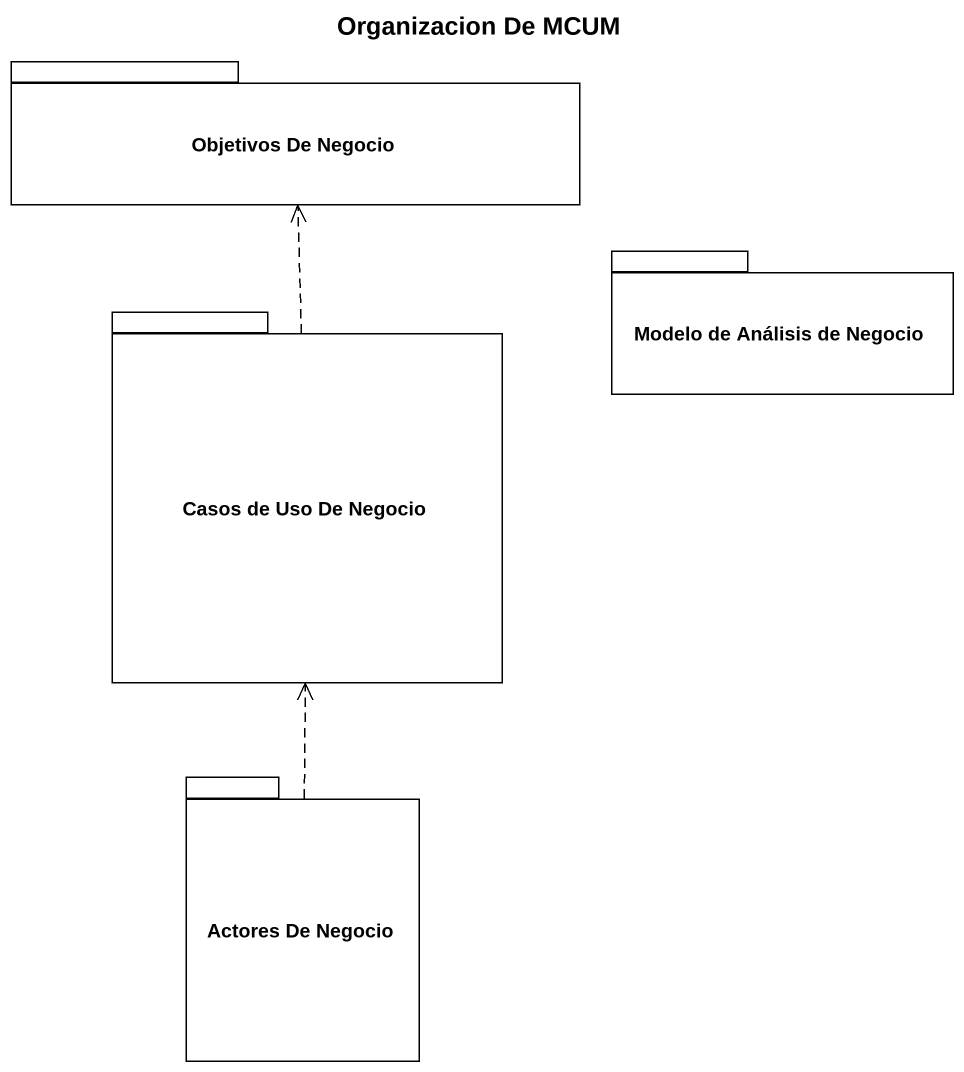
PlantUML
@startuml
title Organizacion De MCUM
package "Objetivos De Negocio" as Objetivos_De_Negocio {
}
package "Casos de Uso De Negocio" as Casos_de_Uso_De_Negocio {
}
package "Modelo de Análisis de Negocio" as Modelo_de_Análisis_de {
}
package "Actores De Negocio" as Actores_De_Negocio {
}
Casos_de_Uso_De_Negocio .up.> Objetivos_De_Negocio
Actores_De_Negocio .up.> Casos_de_Uso_De_Negocio
@enduml
